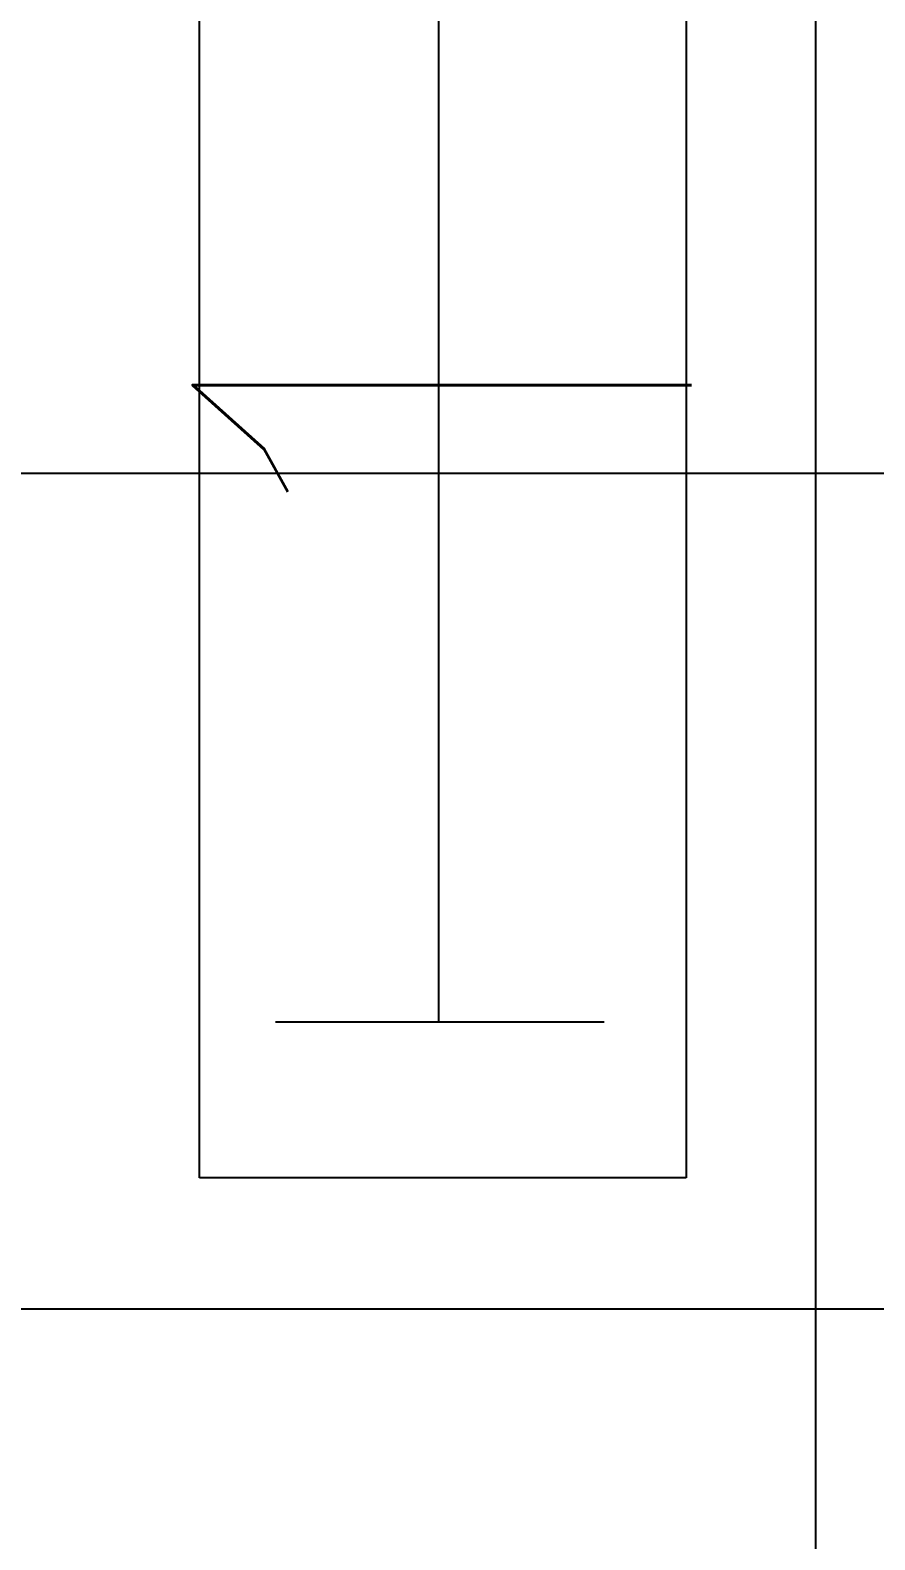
# Model space of a CAD drawing. Header units: inches. Extents: x 567115 to 582893, y 124948 to 133566.
# Drawn here: x 571415.98 to 571429.3, y 130239.45 to 130263.24 of the extents above; entities that cross this region are included whole.
import ezdxf

# ---------------------------------------------------------------- set-up
doc = ezdxf.new("R2010")
doc.units = ezdxf.units.IN
doc.header["$MEASUREMENT"] = 0
for name, color, linetype in [('BOARD', 3, 'Continuous'), ('kazeb', 15, 'Continuous'), ('LIGHTING', 3, 'Continuous'), ('mobl', 11, 'Continuous')]:
    doc.layers.add(name, color=color, linetype=linetype)
doc.styles.add('ROMANS', font='romans.shx')

# ---------------------------------------------------------------- blocks, each defined once
blk = doc.blocks.new('BOARD1')
at = {"layer": 'BOARD'}
for p, q in [((-18.618, -49.016), (-18.618, -38.629)), ((-18.618, -38.629), (14.897, -38.629)), ((14.897, -49.016), (-18.618, -49.016))]:
    blk.add_line(p, q, dxfattribs=at)
at = {"layer": 'BOARD', "color": 3}
for p, q in [((-15.295, -40.247), (-15.295, -47.268)), ((-15.295, -43.735), (12.007, -43.735))]:
    blk.add_line(p, q, dxfattribs=at)
at = {"layer": 'BOARD', "color": 4}
blk.add_line((98.928, -51.778), (-77.345, -51.778), dxfattribs=at)
at = {"layer": 'BOARD', "color": 2, "style": 'ROMANS'}
blk.add_text('1', height=10.644, dxfattribs=at).set_placement((-6.721, -49.129))
blk = doc.blocks.new('tahkt')
at = {"layer": 'mobl'}
blk.add_line((200, -45), (0, -45), dxfattribs=at)

msp = doc.modelspace()

# ---------------------------------------------------------------- hatches: boundary and pattern name
at = {"layer": 'kazeb'}
h = msp.add_hatch(dxfattribs=at)
h.set_pattern_fill('LINE', color=256, scale=150)
edge = h.paths.add_edge_path()
edge.add_line((571644.066, 130468.539), (571029.066, 130468.539))
edge.add_line((571029.066, 130468.539), (571029.066, 129962.039))
edge.add_line((571029.066, 129962.039), (571157.566, 129962.039))
edge.add_line((571157.566, 129962.039), (571157.566, 129882.039))
edge.add_line((571157.566, 129882.039), (571447.566, 129882.039))
edge.add_line((571447.566, 129882.039), (571447.566, 129962.039))
edge.add_line((571447.566, 129962.039), (571714.066, 129962.039))
edge.add_line((571714.066, 129962.039), (571714.066, 130406.539))
edge.add_line((571714.066, 130406.539), (571644.066, 130406.539))
edge.add_line((571644.066, 130406.539), (571644.066, 130470.442))

# ---------------------------------------------------------------- block references
at = {"layer": 'LIGHTING', "linetype": 'Continuous', "ltscale": 7, "xscale": 0.738630000007106, "yscale": 0.738630000007106, "zscale": 0.738630000007106, "rotation": 90}
msp.add_blockref('BOARD1', (571390.116, 130258.908), dxfattribs=at)
at = {"layer": 'mobl', "linetype": 'Continuous'}
msp.add_blockref('tahkt', (571392.091, 130288.082), dxfattribs=at)

doc.saveas('drawing.dxf')
